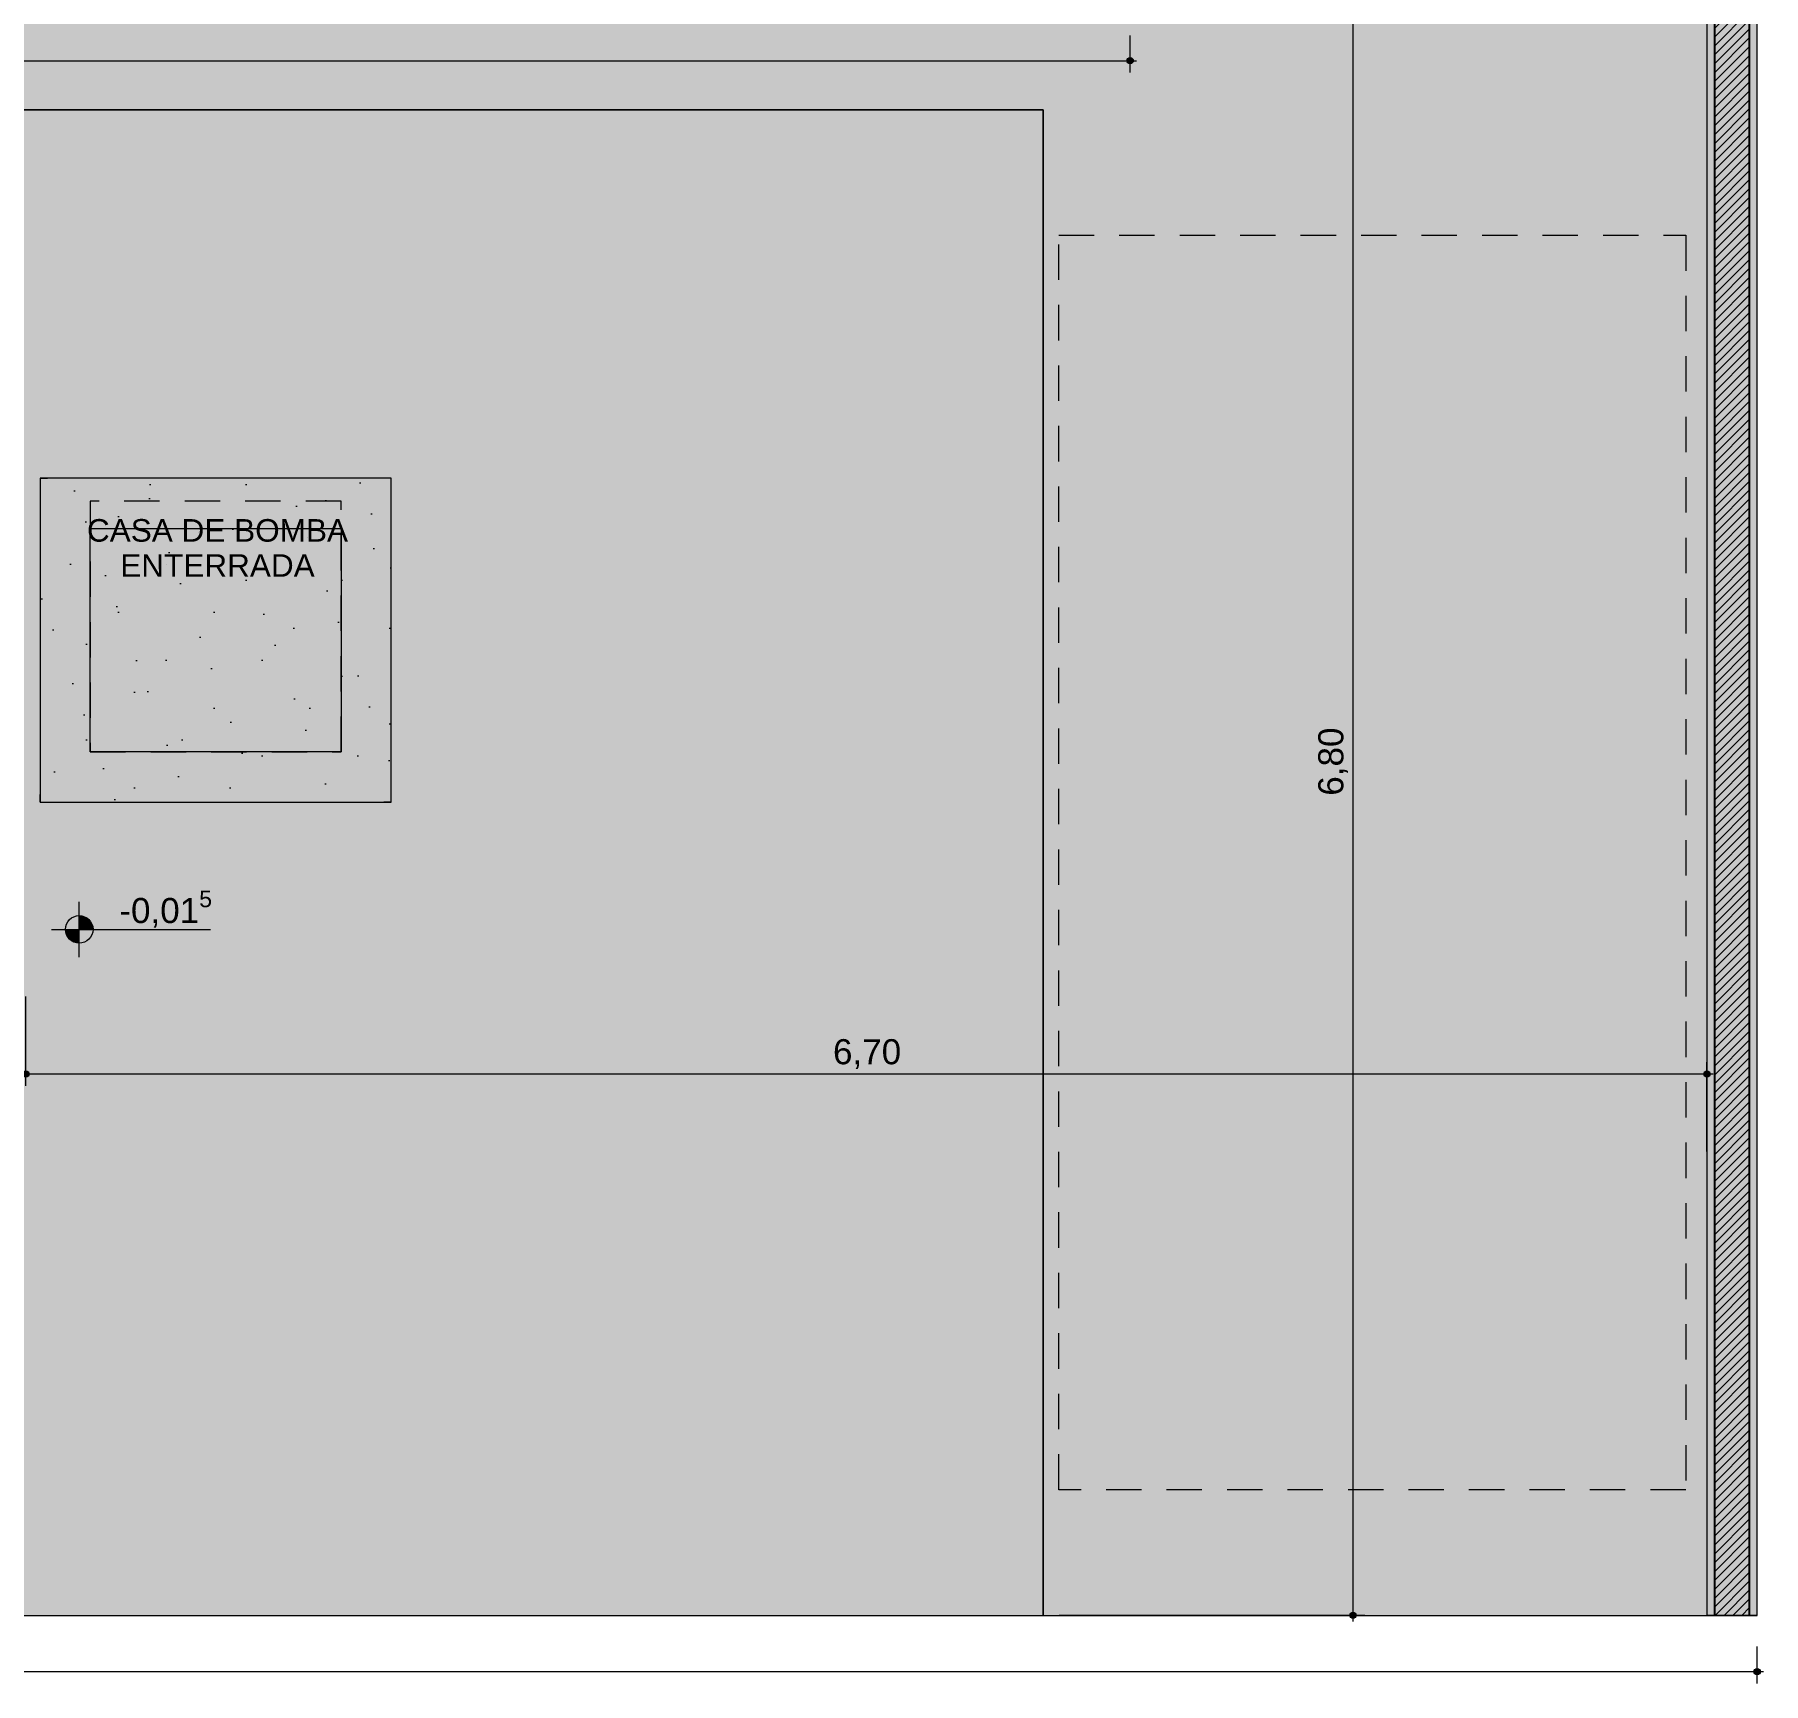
# Model space of a CAD drawing. Header units: metres. Extents: x -77.1 to 22, y -70.6 to -27.7.
# Drawn here: x -48.38 to -41.49, y -67.37 to -60.8 of the extents above; entities that cross this region are included whole.
import ezdxf

# ---------------------------------------------------------------- set-up
doc = ezdxf.new("R2010")
doc.units = ezdxf.units.M
doc.header["$MEASUREMENT"] = 0
doc.linetypes.add('Hidden Line (2)', pattern=[0.195611, 0.141111, -0.0545])
doc.linetypes.add('Wipeout_Contour', pattern=[1, 0, -1])
for name, color, linetype, lineweight in [('0_Caneta_No__1', 7, 'Continuous', 35), ('LAJES.EST_Caneta_No__241', 7, 'Continuous', 13), ('PAREDE CONSTRUIR_Caneta_No__241', 7, 'Continuous', 13), ('PAREDE CONSTRUIR_Caneta_No__3', 7, 'Continuous', 25), ('TERRENO.ARQ_Caneta_No__241', 7, 'Continuous', 13)]:
    doc.layers.add(name, color=color, linetype=linetype, lineweight=lineweight)
for name, color, linetype, lineweight, true_color in [('0_Caneta_No__97', 7, 'Continuous', 5, 0x6b6b6b), ('COTAS EXECUTIVO.EXEC_Caneta_No__25', 7, 'Continuous', 13, 0x982312), ('LAJES.EST_Caneta_No__18', 7, 'Continuous', 0, 0xdfdfdf)]:
    doc.layers.add(name, color=color, linetype=linetype, lineweight=lineweight, true_color=true_color)
for name, color, linetype in [('COTAS EXECUTIVO.EXEC', 7, 'Continuous'), ('PAREDE CONSTRUIR', 7, 'Continuous'), ('TERRENO.ARQ', 7, 'Continuous')]:
    doc.layers.add(name, color=color, linetype=linetype)
doc.styles.add('ESTILO_GERADO_1', font='arial.ttf')
doc.dimstyles.new('ESTILO_GERADO__1', dxfattribs={"dimtxt": 0.1, "dimasz": 0.0475, "dimexe": 0.18, "dimexo": 0.1, "dimgap": 0, "dimtad": 1, "dimtih": 1, "dimtoh": 1, "dimzin": 0, "dimdsep": 46, "dimtxsty": 'ESTILO_GERADO_1', "dimblk": 'ARROWHEAD_11', "dimblk1": 'ARROWHEAD_11', "dimblk2": 'ARROWHEAD_11', "dimcen": 0.09, "dimclrd": 256, "dimclre": 256, "dimclrt": 256, "dimadec": 0, "dimazin": 0, "dimtfac": 1, "dimtdec": 4, "dimtmove": 0, "dimatfit": 3, "dimfxl": 0, "dimtolj": 1, "dimtzin": 0, "dimarcsym": 0})
doc.dimstyles.new('ESTILO_GERADO__16', dxfattribs={"dimtxt": 0.1, "dimasz": 0.0475, "dimexe": 0.18, "dimexo": 1.170922, "dimgap": 0, "dimtad": 1, "dimzin": 0, "dimdsep": 46, "dimtxsty": 'ESTILO_GERADO_1', "dimblk": 'ARROWHEAD_11', "dimblk1": 'ARROWHEAD_11', "dimblk2": 'ARROWHEAD_11', "dimcen": 0.09, "dimclrd": 256, "dimclre": 256, "dimclrt": 256, "dimadec": 0, "dimazin": 0, "dimtfac": 1, "dimtdec": 4, "dimtmove": 0, "dimatfit": 3, "dimfxl": 0, "dimtolj": 1, "dimtzin": 0, "dimarcsym": 0})
doc.dimstyles.new('ESTILO_GERADO__27', dxfattribs={"dimtxt": 0.1, "dimasz": 0.0475, "dimexe": 0.18, "dimexo": 0.309221, "dimgap": 0, "dimtad": 1, "dimtih": 1, "dimtoh": 1, "dimzin": 0, "dimdsep": 46, "dimtxsty": 'ESTILO_GERADO_1', "dimblk": 'ARROWHEAD_11', "dimblk1": 'ARROWHEAD_11', "dimblk2": 'ARROWHEAD_11', "dimcen": 0.09, "dimclrd": 256, "dimclre": 256, "dimclrt": 256, "dimadec": 0, "dimazin": 0, "dimtfac": 1, "dimtdec": 4, "dimtmove": 0, "dimatfit": 3, "dimfxl": 0, "dimtolj": 1, "dimtzin": 0, "dimarcsym": 0})
pattern_1 = [(45, (0, 0.6), (-0.1909188, 0.1909188), [0, -0.18, 0, -0.27]), (110, (0.6, 0.6), (0.253717, 0.09234544), [0, -0.132, 0, -0.228])]

# ---------------------------------------------------------------- blocks, each defined once
blk = doc.blocks.new('*D276')
at = {"layer": 'COTAS EXECUTIVO.EXEC_Caneta_No__25', "linetype": 'Continuous', "lineweight": 13, "true_color": 0x982312}
for points in [[(-76.5265, -67.3259), (-76.5255, -67.3307), (-76.5228, -67.3348), (-76.5188, -67.3375), (-76.514, -67.3384), (-76.5092, -67.3375), (-76.5051, -67.3348), (-76.5024, -67.3307), (-76.5015, -67.3259), (-76.5024, -67.3212), (-76.5051, -67.3171), (-76.5092, -67.3144), (-76.514, -67.3134), (-76.5188, -67.3144), (-76.5228, -67.3171), (-76.5255, -67.3212)], [(-41.5265, -67.3259), (-41.5256, -67.3307), (-41.5229, -67.3348), (-41.5188, -67.3375), (-41.514, -67.3384), (-41.5093, -67.3375), (-41.5052, -67.3348), (-41.5025, -67.3307), (-41.5015, -67.3259), (-41.5025, -67.3212), (-41.5052, -67.3171), (-41.5093, -67.3144), (-41.514, -67.3134), (-41.5188, -67.3144), (-41.5229, -67.3171), (-41.5256, -67.3212)]]:
    blk.add_hatch(color=24, dxfattribs=at).paths.add_polyline_path(points)
at = {"layer": 'COTAS EXECUTIVO.EXEC_Caneta_No__25', "color": 24, "linetype": 'Continuous', "lineweight": 13, "true_color": 0x982312}
for p, q in [((-76.514, -67.3134), (-76.514, -67.2259)), ((-41.514, -67.3134), (-41.514, -67.2259)), ((-76.539, -67.3259), (-76.5265, -67.3259)), ((-76.514, -67.3728), (-76.514, -67.3384)), ((-76.5015, -67.3259), (-41.5265, -67.3259)), ((-41.514, -67.3728), (-41.514, -67.3384)), ((-41.5015, -67.3259), (-41.489, -67.3259))]:
    blk.add_line(p, q, dxfattribs=at)
for centre in [(-76.514, -67.3259), (-41.514, -67.3259)]:
    blk.add_circle(centre, 0.0125, dxfattribs=at)
at = {"layer": 'COTAS EXECUTIVO.EXEC_Caneta_No__25', "color": 24, "lineweight": 13, "true_color": 0x982312, "insert": (-59.1856, -67.3059), "char_height": 0.1, "attachment_point": 7, "style": 'ESTILO_GERADO_1'}
blk.add_mtext('\\A1;{\\pql;\\fArial|b0|i0|c0|p0;\\W1.000000;35,00}', dxfattribs=at)
blk = doc.blocks.new('ARROWHEAD_11')
at = {"color": 0, "linetype": 'Continuous', "lineweight": 0}
blk.add_line((0, 0), (-1, 0), dxfattribs=at)
at = {"color": 0, "linetype": 'Continuous', "lineweight": 0, "const_width": 0.25, "flags": 128}
blk.add_lwpolyline([(-0.125, 0, 1), (0.125, 0, 1)], format="xyb", close=True, dxfattribs=at)
blk = doc.blocks.new('*D634')
at = {"layer": 'COTAS EXECUTIVO.EXEC_Caneta_No__25', "linetype": 'Continuous', "lineweight": 13, "true_color": 0x982312}
for points in [[(-43.1378, -60.3006), (-43.1369, -60.3054), (-43.1342, -60.3094), (-43.1301, -60.3121), (-43.1253, -60.3131), (-43.1205, -60.3121), (-43.1165, -60.3094), (-43.1138, -60.3054), (-43.1128, -60.3006), (-43.1138, -60.2958), (-43.1165, -60.2917), (-43.1205, -60.289), (-43.1253, -60.2881), (-43.1301, -60.289), (-43.1342, -60.2917), (-43.1369, -60.2958)], [(-43.1378, -67.1016), (-43.1369, -67.1064), (-43.1342, -67.1104), (-43.1301, -67.1131), (-43.1253, -67.1141), (-43.1205, -67.1131), (-43.1165, -67.1104), (-43.1138, -67.1064), (-43.1128, -67.1016), (-43.1138, -67.0968), (-43.1165, -67.0927), (-43.1205, -67.09), (-43.1253, -67.0891), (-43.1301, -67.09), (-43.1342, -67.0927), (-43.1369, -67.0968)]]:
    blk.add_hatch(color=24, dxfattribs=at).paths.add_polyline_path(points)
at = {"layer": 'COTAS EXECUTIVO.EXEC_Caneta_No__25', "color": 24, "linetype": 'Continuous', "lineweight": 13, "true_color": 0x982312}
for p, q in [((-43.1378, -60.3006), (-44.2963, -60.3006)), ((-43.0785, -60.3006), (-43.1128, -60.3006)), ((-43.1253, -67.0891), (-43.1253, -60.3131)), ((-43.1378, -67.1016), (-44.2963, -67.1016)), ((-43.1253, -67.1266), (-43.1253, -67.1141)), ((-43.0785, -67.1016), (-43.1128, -67.1016))]:
    blk.add_line(p, q, dxfattribs=at)
for centre in [(-43.1253, -60.3006), (-43.1253, -67.1016)]:
    blk.add_circle(centre, 0.0125, dxfattribs=at)
at = {"layer": 'COTAS EXECUTIVO.EXEC_Caneta_No__25', "color": 24, "lineweight": 13, "true_color": 0x982312, "insert": (-43.1453, -63.8345), "char_height": 0.1, "attachment_point": 7, "rotation": 90, "style": 'ESTILO_GERADO_1'}
blk.add_mtext('\\A1;{\\pql;\\fArial|b0|i0|c0|p0;\\W1.000000;6,80}', dxfattribs=at)
blk = doc.blocks.new('*D744')
at = {"layer": 'COTAS EXECUTIVO.EXEC_Caneta_No__25', "linetype": 'Continuous', "lineweight": 13, "true_color": 0x982312}
for points in [[(-48.4288, -64.9435), (-48.4279, -64.9482), (-48.4252, -64.9523), (-48.4211, -64.955), (-48.4163, -64.956), (-48.4115, -64.955), (-48.4075, -64.9523), (-48.4048, -64.9482), (-48.4038, -64.9435), (-48.4048, -64.9387), (-48.4075, -64.9346), (-48.4115, -64.9319), (-48.4163, -64.931), (-48.4211, -64.9319), (-48.4252, -64.9346), (-48.4279, -64.9387)], [(-41.7265, -64.9435), (-41.7256, -64.9482), (-41.7229, -64.9523), (-41.7188, -64.955), (-41.714, -64.956), (-41.7093, -64.955), (-41.7052, -64.9523), (-41.7025, -64.9482), (-41.7015, -64.9435), (-41.7025, -64.9387), (-41.7052, -64.9346), (-41.7093, -64.9319), (-41.714, -64.931), (-41.7188, -64.9319), (-41.7229, -64.9346), (-41.7256, -64.9387)]]:
    blk.add_hatch(color=24, dxfattribs=at).paths.add_polyline_path(points)
at = {"layer": 'COTAS EXECUTIVO.EXEC_Caneta_No__25', "color": 24, "linetype": 'Continuous', "lineweight": 13, "true_color": 0x982312}
for p, q in [((-48.4163, -64.931), (-48.4163, -64.6342)), ((-41.714, -64.931), (-41.714, -64.8966)), ((-48.4163, -64.9903), (-48.4163, -64.956)), ((-48.4038, -64.9435), (-41.7265, -64.9435)), ((-41.714, -65.2527), (-41.714, -64.956)), ((-41.7015, -64.9435), (-41.689, -64.9435))]:
    blk.add_line(p, q, dxfattribs=at)
for centre in [(-48.4163, -64.9435), (-41.714, -64.9435)]:
    blk.add_circle(centre, 0.0125, dxfattribs=at)
at = {"layer": 'COTAS EXECUTIVO.EXEC_Caneta_No__25', "color": 24, "lineweight": 13, "true_color": 0x982312, "insert": (-45.1986, -64.9235), "char_height": 0.1, "attachment_point": 7, "style": 'ESTILO_GERADO_1'}
blk.add_mtext('\\A1;{\\pql;\\fArial|b0|i0|c0|p0;\\W1.000000;6,70}', dxfattribs=at)
blk = doc.blocks.new('*D824')
at = {"layer": 'COTAS EXECUTIVO.EXEC_Caneta_No__25', "linetype": 'Continuous', "lineweight": 13, "true_color": 0x982312}
for points in [[(-56.5265, -60.9047), (-56.5256, -60.9095), (-56.5229, -60.9136), (-56.5188, -60.9163), (-56.514, -60.9172), (-56.5093, -60.9163), (-56.5052, -60.9136), (-56.5025, -60.9095), (-56.5015, -60.9047), (-56.5025, -60.8999), (-56.5052, -60.8959), (-56.5093, -60.8932), (-56.514, -60.8922), (-56.5188, -60.8932), (-56.5229, -60.8959), (-56.5256, -60.8999)], [(-44.0265, -60.9047), (-44.0256, -60.9095), (-44.0229, -60.9136), (-44.0188, -60.9163), (-44.014, -60.9172), (-44.0093, -60.9163), (-44.0052, -60.9136), (-44.0025, -60.9095), (-44.0015, -60.9047), (-44.0025, -60.8999), (-44.0052, -60.8959), (-44.0093, -60.8932), (-44.014, -60.8922), (-44.0188, -60.8932), (-44.0229, -60.8959), (-44.0256, -60.8999)]]:
    blk.add_hatch(color=24, dxfattribs=at).paths.add_polyline_path(points)
at = {"layer": 'COTAS EXECUTIVO.EXEC_Caneta_No__25', "color": 24, "linetype": 'Continuous', "lineweight": 13, "true_color": 0x982312}
for p, q in [((-56.514, -60.8922), (-56.514, -60.8047)), ((-44.014, -60.8922), (-44.014, -60.8047)), ((-56.514, -60.9516), (-56.514, -60.9172)), ((-56.5015, -60.9047), (-44.0265, -60.9047)), ((-44.014, -60.9516), (-44.014, -60.9172)), ((-44.0015, -60.9047), (-43.989, -60.9047))]:
    blk.add_line(p, q, dxfattribs=at)
for centre in [(-56.514, -60.9047), (-44.014, -60.9047)]:
    blk.add_circle(centre, 0.0125, dxfattribs=at)
at = {"layer": 'COTAS EXECUTIVO.EXEC_Caneta_No__25', "color": 24, "lineweight": 13, "true_color": 0x982312, "insert": (-50.4356, -60.8847), "char_height": 0.1, "attachment_point": 7, "style": 'ESTILO_GERADO_1'}
blk.add_mtext('\\A1;{\\pql;\\fArial|b0|i0|c0|p0;\\W1.000000;12,50}', dxfattribs=at)

msp = doc.modelspace()

# ---------------------------------------------------------------- hatches: boundary and pattern name
at = {"layer": 'COTAS EXECUTIVO.EXEC_Caneta_No__25', "linetype": 'Continuous', "lineweight": 13, "true_color": 0x982312}
for points in [[(-48.2039, -64.3674), (-48.2589, -64.3674), (-48.2547, -64.3884), (-48.2428, -64.4062), (-48.225, -64.4182), (-48.2039, -64.4224)], [(-48.2039, -64.3674), (-48.1489, -64.3674), (-48.1531, -64.3463), (-48.165, -64.3285), (-48.1829, -64.3165), (-48.2039, -64.3124)]]:
    msp.add_hatch(color=24, dxfattribs=at).paths.add_polyline_path(points)
at = {"layer": 'PAREDE CONSTRUIR', "linetype": 'Continuous', "lineweight": 0, "true_color": 0xffffff}
for points in [[(-41.544, -28.1316), (-41.544, -67.1016), (-41.514, -67.1016), (-41.514, -28.1316)], [(-41.714, -56.8006), (-41.714, -67.1016), (-41.684, -67.1016), (-41.684, -56.8006)]]:
    msp.add_hatch(color=7, dxfattribs=at).paths.add_polyline_path(points)
at = {"layer": 'PAREDE CONSTRUIR', "linetype": 'Continuous', "lineweight": 0, "true_color": 0x000000}
h = msp.add_hatch(dxfattribs=at)
h.set_pattern_fill('common_brick_0007', color=18, style=0, pattern_type=2)
h.set_pattern_definition([(45, (0, 0), (-0.0176776695, 0.0176776695), [])])
h.paths.add_polyline_path([(-41.684, -56.7706), (-41.684, -67.1016), (-41.544, -67.1016), (-41.544, -56.7706)])

# ---------------------------------------------------------------- linework, layer by layer
at = {"layer": '0_Caneta_No__97', "color": 251, "linetype": 'Hidden Line (2)', "lineweight": 5, "true_color": 0x6b6b6b}
msp.add_lwpolyline([(-44.2986, -61.6006), (-41.7986, -61.6006), (-41.7986, -66.6006), (-44.2986, -66.6006)], close=True, dxfattribs=at)
at = {"layer": 'COTAS EXECUTIVO.EXEC_Caneta_No__25', "color": 24, "linetype": 'Continuous', "lineweight": 13, "true_color": 0x982312}
for p, q in [((-48.2039, -64.4774), (-48.2039, -64.2574)), ((-48.3139, -64.3674), (-47.681, -64.3674))]:
    msp.add_line(p, q, dxfattribs=at)
msp.add_circle((-48.2039, -64.3674), 0.055, dxfattribs=at)
at = {"layer": 'PAREDE CONSTRUIR_Caneta_No__241', "color": 7, "linetype": 'Continuous', "lineweight": 13, "flags": 128}
for points in [[(-41.514, -67.1016), (-41.514, -28.1016)], [(-41.714, -56.8006), (-41.714, -67.1016)], [(-41.684, -67.1016), (-41.714, -67.1016)], [(-41.544, -67.1016), (-41.684, -67.1016)], [(-41.514, -67.1016), (-41.544, -67.1016)]]:
    msp.add_lwpolyline(points, dxfattribs=at)
at = {"layer": 'PAREDE CONSTRUIR_Caneta_No__3', "color": 7, "linetype": 'Continuous', "lineweight": 25}
for p, q in [((-41.684, -56.7706), (-41.684, -67.1016)), ((-41.544, -67.1016), (-41.544, -56.7706))]:
    msp.add_line(p, q, dxfattribs=at)

# ---------------------------------------------------------------- texts
at = {"layer": 'COTAS EXECUTIVO.EXEC_Caneta_No__25', "color": 24, "lineweight": 13, "true_color": 0x982312, "insert": (-48.0439, -64.3713), "char_height": 0.1, "attachment_point": 7, "style": 'ESTILO_GERADO_1'}
msp.add_mtext('\\A1;{\\pql;\\fArial|b0|i0|c0|p0;\\W1.000000;-0,01\\fArial|b0|i0|c0|p0;\\W1.000000;\\A1{\\H.66x;\\S5^  ;}}', dxfattribs=at)

# ---------------------------------------------------------------- dimensions: what is measured, and where the dimension line sits
at = {"layer": 'COTAS EXECUTIVO.EXEC', "color": 24, "linetype": 'Continuous', "lineweight": 13, "true_color": 0x982312}
for base, p1, p2, dimstyle, picture, middle in [((-44.014, -60.9047), (-56.514, -60.3006), (-44.014, -60.3006), 'ESTILO_GERADO__1', '*D824', (-50.2681, -60.8347)), ((-41.714, -64.9435), (-48.4163, -64.6855), (-41.714, -67.1016), 'ESTILO_GERADO__27', '*D744', (-45.0692, -64.8735)), ((-41.514, -67.3259), (-76.514, -67.1016), (-41.514, -67.1016), 'ESTILO_GERADO__1', '*D276', (-59.0181, -67.2559))]:
    dim = msp.add_linear_dim(base=base, p1=p1, p2=p2, dimstyle=dimstyle, dxfattribs=at)
    dim.commit()
    dim.dimension.update_dxf_attribs({"geometry": picture, "text_midpoint": middle, "dimtype": 160})
dim = msp.add_linear_dim(base=(-43.1253, -60.3006), p1=(-44.3609, -67.1016), p2=(-44.014, -60.3006), angle=90, dimstyle='ESTILO_GERADO__16', dxfattribs=at)
dim.commit()
dim.dimension.update_dxf_attribs({"geometry": '*D634', "text_midpoint": (-43.1953, -63.7051), "dimtype": 160, "text_rotation": 90})

# ---------------------------------------------------------------- wipeouts: each hides what was drawn before it
at = {"color": 254, "linetype": 'Wipeout_Contour', "lineweight": 0, "ltscale": 237.138685}
msp.add_wipeout([(-48.3598, -62.5692), (-48.3298, -62.5992), (-48.3298, -62.5692)], dxfattribs=at).dxf.layer = 'PAREDE CONSTRUIR'
at = {"color": 254, "linetype": 'Wipeout_Contour', "lineweight": 0, "ltscale": 234.059828}
msp.add_wipeout([(-46.9898, -62.5692), (-46.9898, -62.5992), (-46.9598, -62.5692)], dxfattribs=at).dxf.layer = 'PAREDE CONSTRUIR'
at = {"color": 254, "linetype": 'Wipeout_Contour', "lineweight": 0, "ltscale": 237.229489}
msp.add_wipeout([(-48.1898, -62.7392), (-48.1598, -62.7692), (-48.1598, -62.7392)], dxfattribs=at).dxf.layer = 'PAREDE CONSTRUIR'
at = {"color": 254, "linetype": 'Wipeout_Contour', "lineweight": 0, "ltscale": 234.773836}
msp.add_wipeout([(-47.1598, -62.7392), (-47.1598, -62.7692), (-47.1298, -62.7392)], dxfattribs=at).dxf.layer = 'PAREDE CONSTRUIR'
at = {"color": 254, "linetype": 'Wipeout_Contour', "lineweight": 0, "ltscale": 238.839318}
msp.add_wipeout([(-48.1598, -63.6599), (-48.1898, -63.6599), (-48.1898, -63.6899)], dxfattribs=at).dxf.layer = 'PAREDE CONSTRUIR'
at = {"color": 254, "linetype": 'Wipeout_Contour', "lineweight": 0, "ltscale": 237.813387}
msp.add_wipeout([(-47.1598, -63.6599), (-47.1598, -63.6899), (-47.1298, -63.6899)], dxfattribs=at).dxf.layer = 'PAREDE CONSTRUIR'
at = {"color": 254, "linetype": 'Wipeout_Contour', "lineweight": 0, "ltscale": 239.553711}
msp.add_wipeout([(-48.3298, -63.8299), (-48.3598, -63.8299), (-48.3598, -63.8599)], dxfattribs=at).dxf.layer = 'PAREDE CONSTRUIR'
at = {"color": 254, "linetype": 'Wipeout_Contour', "lineweight": 0, "ltscale": 237.922953}
msp.add_wipeout([(-46.9898, -63.8299), (-46.9898, -63.8599), (-46.9598, -63.8599)], dxfattribs=at).dxf.layer = 'PAREDE CONSTRUIR'

# ---------------------------------------------------------------- next in the draw order: wipeouts: each hides what was drawn before it
at = {"color": 254, "linetype": 'Wipeout_Contour', "lineweight": 0, "ltscale": 237.106215}
msp.add_wipeout([(-48.3298, -62.5992), (-48.1898, -62.7392), (-48.1898, -62.5992)], dxfattribs=at).dxf.layer = 'PAREDE CONSTRUIR'
at = {"color": 254, "linetype": 'Wipeout_Contour', "lineweight": 0, "ltscale": 234.405355}
msp.add_wipeout([(-47.1298, -62.5992), (-47.1298, -62.7392), (-46.9898, -62.5992)], dxfattribs=at).dxf.layer = 'PAREDE CONSTRUIR'
at = {"color": 254, "linetype": 'Wipeout_Contour', "lineweight": 0, "ltscale": 239.185338}
msp.add_wipeout([(-48.1898, -63.6899), (-48.3298, -63.6899), (-48.3298, -63.8299)], dxfattribs=at).dxf.layer = 'PAREDE CONSTRUIR'
at = {"color": 254, "linetype": 'Wipeout_Contour', "lineweight": 0, "ltscale": 237.944374}
msp.add_wipeout([(-47.1298, -63.6899), (-47.1298, -63.8299), (-46.9898, -63.8299)], dxfattribs=at).dxf.layer = 'PAREDE CONSTRUIR'

# ---------------------------------------------------------------- next in the draw order: wipeouts: each hides what was drawn before it
at = {"color": 254, "linetype": 'Wipeout_Contour', "lineweight": 0, "ltscale": 235.465887}
msp.add_wipeout([(-46.9898, -62.5992), (-46.9598, -62.5992), (-46.9598, -62.5692)], dxfattribs=at).dxf.layer = 'PAREDE CONSTRUIR'
at = {"color": 254, "linetype": 'Wipeout_Contour', "lineweight": 0, "ltscale": 236.179963}
msp.add_wipeout([(-47.1598, -62.7692), (-47.1298, -62.7692), (-47.1298, -62.7392)], dxfattribs=at).dxf.layer = 'PAREDE CONSTRUIR'

# ---------------------------------------------------------------- next in the draw order: wipeouts: each hides what was drawn before it
at = {"color": 254, "linetype": 'Wipeout_Contour', "lineweight": 0, "ltscale": 315.031303}
msp.add_wipeout([(-46.9598, -62.5992), (-46.9898, -62.5992), (-46.9898, -63.8299), (-46.9598, -63.8299)], dxfattribs=at).dxf.layer = 'PAREDE CONSTRUIR'
at = {"color": 254, "linetype": 'Wipeout_Contour', "lineweight": 0, "ltscale": 315.437799}
msp.add_wipeout([(-47.1298, -63.6599), (-47.1298, -62.7692), (-47.1598, -62.7692), (-47.1598, -63.6599)], dxfattribs=at).dxf.layer = 'PAREDE CONSTRUIR'

# ---------------------------------------------------------------- next in the draw order: wipeouts: each hides what was drawn before it
at = {"color": 254, "linetype": 'Wipeout_Contour', "lineweight": 0, "ltscale": 235.83336}
msp.add_wipeout([(-47.1298, -62.7392), (-46.9898, -62.7392), (-46.9898, -62.5992)], dxfattribs=at).dxf.layer = 'PAREDE CONSTRUIR'
at = {"color": 254, "linetype": 'Wipeout_Contour', "lineweight": 0, "ltscale": 237.562793}
msp.add_wipeout([(-47.1298, -63.6599), (-47.1598, -63.6599), (-47.1298, -63.6899)], dxfattribs=at).dxf.layer = 'PAREDE CONSTRUIR'
at = {"color": 254, "linetype": 'Wipeout_Contour', "lineweight": 0, "ltscale": 237.668183}
msp.add_wipeout([(-46.9598, -63.8299), (-46.9898, -63.8299), (-46.9598, -63.8599)], dxfattribs=at).dxf.layer = 'PAREDE CONSTRUIR'

# ---------------------------------------------------------------- next in the draw order: linework, layer by layer
at = {"layer": 'PAREDE CONSTRUIR_Caneta_No__241', "color": 7, "linetype": 'Continuous', "lineweight": 13, "flags": 128}
msp.add_lwpolyline([(-46.9598, -62.5692), (-46.9898, -62.5692)], dxfattribs=at)

# ---------------------------------------------------------------- next in the draw order: wipeouts: each hides what was drawn before it
at = {"color": 254, "linetype": 'Wipeout_Contour', "lineweight": 0, "ltscale": 315.233945}
msp.add_wipeout([(-46.9898, -62.7392), (-47.1298, -62.7392), (-47.1298, -63.6899), (-46.9898, -63.6899)], dxfattribs=at).dxf.layer = 'PAREDE CONSTRUIR'

# ---------------------------------------------------------------- next in the draw order: wipeouts: each hides what was drawn before it
at = {"color": 254, "linetype": 'Wipeout_Contour', "lineweight": 0, "ltscale": 237.53786}
msp.add_wipeout([(-46.9898, -63.6899), (-47.1298, -63.6899), (-46.9898, -63.8299)], dxfattribs=at).dxf.layer = 'PAREDE CONSTRUIR'

# ---------------------------------------------------------------- next in the draw order: linework, layer by layer
at = {"layer": 'PAREDE CONSTRUIR_Caneta_No__241', "color": 7, "linetype": 'Continuous', "lineweight": 13, "flags": 128}
for points in [[(-46.9598, -63.8599), (-46.9598, -62.5692)], [(-47.1598, -62.7692), (-47.1598, -63.6599)], [(-46.9598, -63.8599), (-46.9898, -63.8599)]]:
    msp.add_lwpolyline(points, dxfattribs=at)

# ---------------------------------------------------------------- next in the draw order: wipeouts: each hides what was drawn before it
at = {"color": 254, "linetype": 'Wipeout_Contour', "lineweight": 0, "ltscale": 318.147568}
msp.add_wipeout([(-48.1598, -63.6899), (-47.1598, -63.6899), (-47.1598, -63.6599), (-48.1598, -63.6599)], dxfattribs=at).dxf.layer = 'PAREDE CONSTRUIR'
at = {"color": 254, "linetype": 'Wipeout_Contour', "lineweight": 0, "ltscale": 318.69339}
msp.add_wipeout([(-46.9898, -63.8299), (-48.3298, -63.8299), (-48.3298, -63.8599), (-46.9898, -63.8599)], dxfattribs=at).dxf.layer = 'PAREDE CONSTRUIR'

# ---------------------------------------------------------------- next in the draw order: wipeouts: each hides what was drawn before it
at = {"color": 254, "linetype": 'Wipeout_Contour', "lineweight": 0, "ltscale": 240.245968}
msp.add_wipeout([(-48.1598, -63.6599), (-48.1898, -63.6899), (-48.1598, -63.6899)], dxfattribs=at).dxf.layer = 'PAREDE CONSTRUIR'
at = {"color": 254, "linetype": 'Wipeout_Contour', "lineweight": 0, "ltscale": 240.960424}
msp.add_wipeout([(-48.3298, -63.8299), (-48.3598, -63.8599), (-48.3298, -63.8599)], dxfattribs=at).dxf.layer = 'PAREDE CONSTRUIR'

# ---------------------------------------------------------------- next in the draw order: wipeouts: each hides what was drawn before it
at = {"color": 254, "linetype": 'Wipeout_Contour', "lineweight": 0, "ltscale": 318.41935}
msp.add_wipeout([(-47.1298, -63.6899), (-48.1898, -63.6899), (-48.1898, -63.8299), (-47.1298, -63.8299)], dxfattribs=at).dxf.layer = 'PAREDE CONSTRUIR'

# ---------------------------------------------------------------- next in the draw order: wipeouts: each hides what was drawn before it
at = {"color": 254, "linetype": 'Wipeout_Contour', "lineweight": 0, "ltscale": 240.613345}
msp.add_wipeout([(-48.1898, -63.6899), (-48.3298, -63.8299), (-48.1898, -63.8299)], dxfattribs=at).dxf.layer = 'PAREDE CONSTRUIR'

# ---------------------------------------------------------------- next in the draw order: linework, layer by layer
at = {"layer": 'PAREDE CONSTRUIR_Caneta_No__241', "color": 7, "linetype": 'Continuous', "lineweight": 13, "flags": 128}
for points in [[(-47.1598, -63.6599), (-48.1598, -63.6599)], [(-48.3598, -63.8599), (-48.3598, -63.8299)], [(-48.3598, -63.8599), (-46.9898, -63.8599)]]:
    msp.add_lwpolyline(points, dxfattribs=at)

# ---------------------------------------------------------------- next in the draw order: wipeouts: each hides what was drawn before it
at = {"color": 254, "linetype": 'Wipeout_Contour', "lineweight": 0, "ltscale": 318.330287}
msp.add_wipeout([(-48.3598, -63.8299), (-48.3298, -63.8299), (-48.3298, -62.5992), (-48.3598, -62.5992)], dxfattribs=at).dxf.layer = 'PAREDE CONSTRUIR'
at = {"color": 254, "linetype": 'Wipeout_Contour', "lineweight": 0, "ltscale": 317.918046}
msp.add_wipeout([(-48.1898, -62.7692), (-48.1898, -63.6599), (-48.1598, -63.6599), (-48.1598, -62.7692)], dxfattribs=at).dxf.layer = 'PAREDE CONSTRUIR'

# ---------------------------------------------------------------- next in the draw order: wipeouts: each hides what was drawn before it
at = {"color": 254, "linetype": 'Wipeout_Contour', "lineweight": 0, "ltscale": 237.360817}
msp.add_wipeout([(-48.3598, -62.5992), (-48.3298, -62.5992), (-48.3598, -62.5692)], dxfattribs=at).dxf.layer = 'PAREDE CONSTRUIR'
at = {"color": 254, "linetype": 'Wipeout_Contour', "lineweight": 0, "ltscale": 237.455832}
msp.add_wipeout([(-48.1898, -62.7692), (-48.1598, -62.7692), (-48.1898, -62.7392)], dxfattribs=at).dxf.layer = 'PAREDE CONSTRUIR'

# ---------------------------------------------------------------- next in the draw order: wipeouts: each hides what was drawn before it
at = {"color": 254, "linetype": 'Wipeout_Contour', "lineweight": 0, "ltscale": 318.123545}
msp.add_wipeout([(-48.3298, -63.6899), (-48.1898, -63.6899), (-48.1898, -62.7392), (-48.3298, -62.7392)], dxfattribs=at).dxf.layer = 'PAREDE CONSTRUIR'

# ---------------------------------------------------------------- next in the draw order: wipeouts: each hides what was drawn before it
at = {"color": 254, "linetype": 'Wipeout_Contour', "lineweight": 0, "ltscale": 237.484725}
msp.add_wipeout([(-48.3298, -62.7392), (-48.1898, -62.7392), (-48.3298, -62.5992)], dxfattribs=at).dxf.layer = 'PAREDE CONSTRUIR'

# ---------------------------------------------------------------- next in the draw order: linework, layer by layer
at = {"layer": 'PAREDE CONSTRUIR_Caneta_No__241', "color": 7, "linetype": 'Continuous', "lineweight": 13, "flags": 128}
for points in [[(-48.3598, -62.5692), (-48.3298, -62.5692)], [(-48.3598, -62.5692), (-48.3598, -63.8299)], [(-48.1598, -63.6599), (-48.1598, -62.7692)]]:
    msp.add_lwpolyline(points, dxfattribs=at)

# ---------------------------------------------------------------- next in the draw order: wipeouts: each hides what was drawn before it
at = {"color": 254, "linetype": 'Wipeout_Contour', "lineweight": 0, "ltscale": 314.666557}
msp.add_wipeout([(-48.3298, -62.5692), (-48.3298, -62.5992), (-46.9898, -62.5992), (-46.9898, -62.5692)], dxfattribs=at).dxf.layer = 'PAREDE CONSTRUIR'
at = {"color": 254, "linetype": 'Wipeout_Contour', "lineweight": 0, "ltscale": 315.206704}
msp.add_wipeout([(-47.1598, -62.7392), (-48.1598, -62.7392), (-48.1598, -62.7692), (-47.1598, -62.7692)], dxfattribs=at).dxf.layer = 'PAREDE CONSTRUIR'

# ---------------------------------------------------------------- next in the draw order: wipeouts: each hides what was drawn before it
at = {"color": 254, "linetype": 'Wipeout_Contour', "lineweight": 0, "ltscale": 314.935505}
msp.add_wipeout([(-48.1898, -62.5992), (-48.1898, -62.7392), (-47.1298, -62.7392), (-47.1298, -62.5992)], dxfattribs=at).dxf.layer = 'PAREDE CONSTRUIR'

# ---------------------------------------------------------------- next in the draw order: hatches: boundary and pattern name
at = {"layer": 'LAJES.EST_Caneta_No__18', "linetype": 'Continuous', "lineweight": 0, "true_color": 0xdfdfdf}
h = msp.add_hatch(dxfattribs=at)
h.set_pattern_fill('Piso_Externo__0007', color=254, style=0, pattern_type=2)
h.set_pattern_definition(pattern_1)
h.paths.add_polyline_path([(-76.514, -65.1016), (-73.814, -65.1016, -0.414214), (-75.814, -67.1016), (-66.814, -67.1016, -0.414214), (-68.814, -65.1016), (-68.814, -62.301), (-68.814, -45.4002, -0.414214), (-66.514, -43.1002), (-65.914, -43.1002), (-65.914, -42.3002), (-66.514, -42.3002), (-66.514, -38.2041), (-65.114, -38.2041), (-65.114, -36.7038), (-66.514, -36.7038), (-66.514, -32.5997), (-65.114, -32.5997), (-56.714, -32.5997), (-53.814, -32.5997), (-44.014, -32.5997), (-44.014, -42.3002), (-53.814, -42.3002), (-53.814, -47.1002), (-44.014, -47.1002), (-44.014, -50.8516), (-45.6136, -50.8516), (-45.6136, -52.3506), (-44.014, -52.3506), (-44.014, -60.3006), (-48.9163, -60.3006), (-48.9163, -61.1006), (-44.3609, -61.1006), (-44.3609, -67.1016), (-44.014, -67.1016), (-41.514, -67.1016), (-41.514, -28.1016), (-41.714, -28.1016), (-41.714, -60.3006), (-43.014, -60.3006), (-43.014, -30.0016), (-66.514, -30.0016), (-66.514, -28.1016), (-76.514, -28.1016)])
h.paths.add_polyline_path([(-73.814, -45.1016), (-76.314, -45.1016), (-76.314, -43.0892), (-75.7984, -43.0908, -0.414214), (-73.8139, -45.0876)], flags=0)
h.paths.add_polyline_path([(-73.814, -45.5846, -0.009328), (-73.814, -45.6604)], flags=0)
h.paths.add_polyline_path([(-52.814, -46.3002), (-52.814, -43.1002), (-44.014, -43.1002), (-44.014, -46.3002)], flags=0)
h.paths.add_polyline_path([(-67.714, -34.1), (-76.314, -34.1), (-76.314, -32.5997), (-67.714, -32.5997)], flags=0)
h = msp.add_hatch(dxfattribs=at)
h.set_pattern_fill('Piso_Externo__0007', color=254, style=0, pattern_type=2)
h.set_pattern_definition(pattern_1)
h.paths.add_polyline_path([(-48.3598, -63.8599), (-46.9598, -63.8599), (-46.9598, -62.5692), (-48.3598, -62.5692)])
at = {"layer": 'TERRENO.ARQ', "linetype": 'Continuous', "lineweight": 0, "true_color": 0xc5d9be}
msp.add_hatch(color=9, dxfattribs=at).paths.add_polyline_path([(-48.9163, -67.1016), (-44.3609, -67.1016), (-44.3609, -61.1006), (-48.9163, -61.1006)])

# ---------------------------------------------------------------- next in the draw order: linework, layer by layer
at = {"layer": '0_Caneta_No__97', "color": 251, "linetype": 'Hidden Line (2)', "lineweight": 5, "true_color": 0x6b6b6b}
msp.add_lwpolyline([(-48.1598, -63.6599), (-47.1598, -63.6599), (-47.1598, -62.6599), (-48.1598, -62.6599)], close=True, dxfattribs=at)
at = {"layer": 'LAJES.EST_Caneta_No__241', "color": 7, "linetype": 'Continuous', "lineweight": 13, "flags": 128}
msp.add_lwpolyline([(-56.714, -32.5997), (-53.814, -32.5997), (-44.014, -32.5997), (-44.014, -42.3002), (-53.814, -42.3002), (-53.814, -47.1002), (-44.014, -47.1002), (-44.014, -50.8516), (-45.6136, -50.8516), (-45.6136, -52.3506), (-44.014, -52.3506), (-44.014, -60.3006), (-48.9163, -60.3006), (-48.9163, -61.1006), (-44.3609, -61.1006), (-44.3609, -67.1016), (-44.014, -67.1016), (-41.514, -67.1016), (-41.514, -28.1016), (-41.714, -28.1016), (-41.714, -60.3006), (-43.014, -60.3006), (-43.014, -30.0016), (-66.514, -30.0016)], dxfattribs=at)
msp.add_lwpolyline([(-48.3598, -63.8599), (-46.9598, -63.8599), (-46.9598, -62.5692), (-48.3598, -62.5692)], close=True, dxfattribs=at)
at = {"layer": 'PAREDE CONSTRUIR_Caneta_No__241', "color": 7, "linetype": 'Continuous', "lineweight": 13, "flags": 128}
for points in [[(-46.9898, -62.5692), (-48.3298, -62.5692)], [(-48.1598, -62.7692), (-47.1598, -62.7692)]]:
    msp.add_lwpolyline(points, dxfattribs=at)
at = {"layer": 'TERRENO.ARQ_Caneta_No__241', "color": 7, "linetype": 'Continuous', "lineweight": 13, "flags": 128}
msp.add_lwpolyline([(-48.9163, -67.1016), (-44.3609, -67.1016), (-44.3609, -61.1006), (-48.9163, -61.1006)], close=True, dxfattribs=at)

# ---------------------------------------------------------------- next in the draw order: texts
at = {"layer": '0_Caneta_No__1', "color": 7, "linetype": 'Continuous', "lineweight": 35, "insert": (-47.6526, -62.7319), "char_height": 0.09, "width": 1.346544, "attachment_point": 2, "line_spacing_factor": 0.933337, "style": 'ESTILO_GERADO_1'}
msp.add_mtext('\\A1;{\\pqc;\\fArial|b0|i0|c0|p0;\\W1.000000;CASA DE BOMBA \\fArial|b0|i0|c0|p0;\\W1.000000;ENTERRADA }', dxfattribs=at)

doc.saveas('drawing.dxf')
